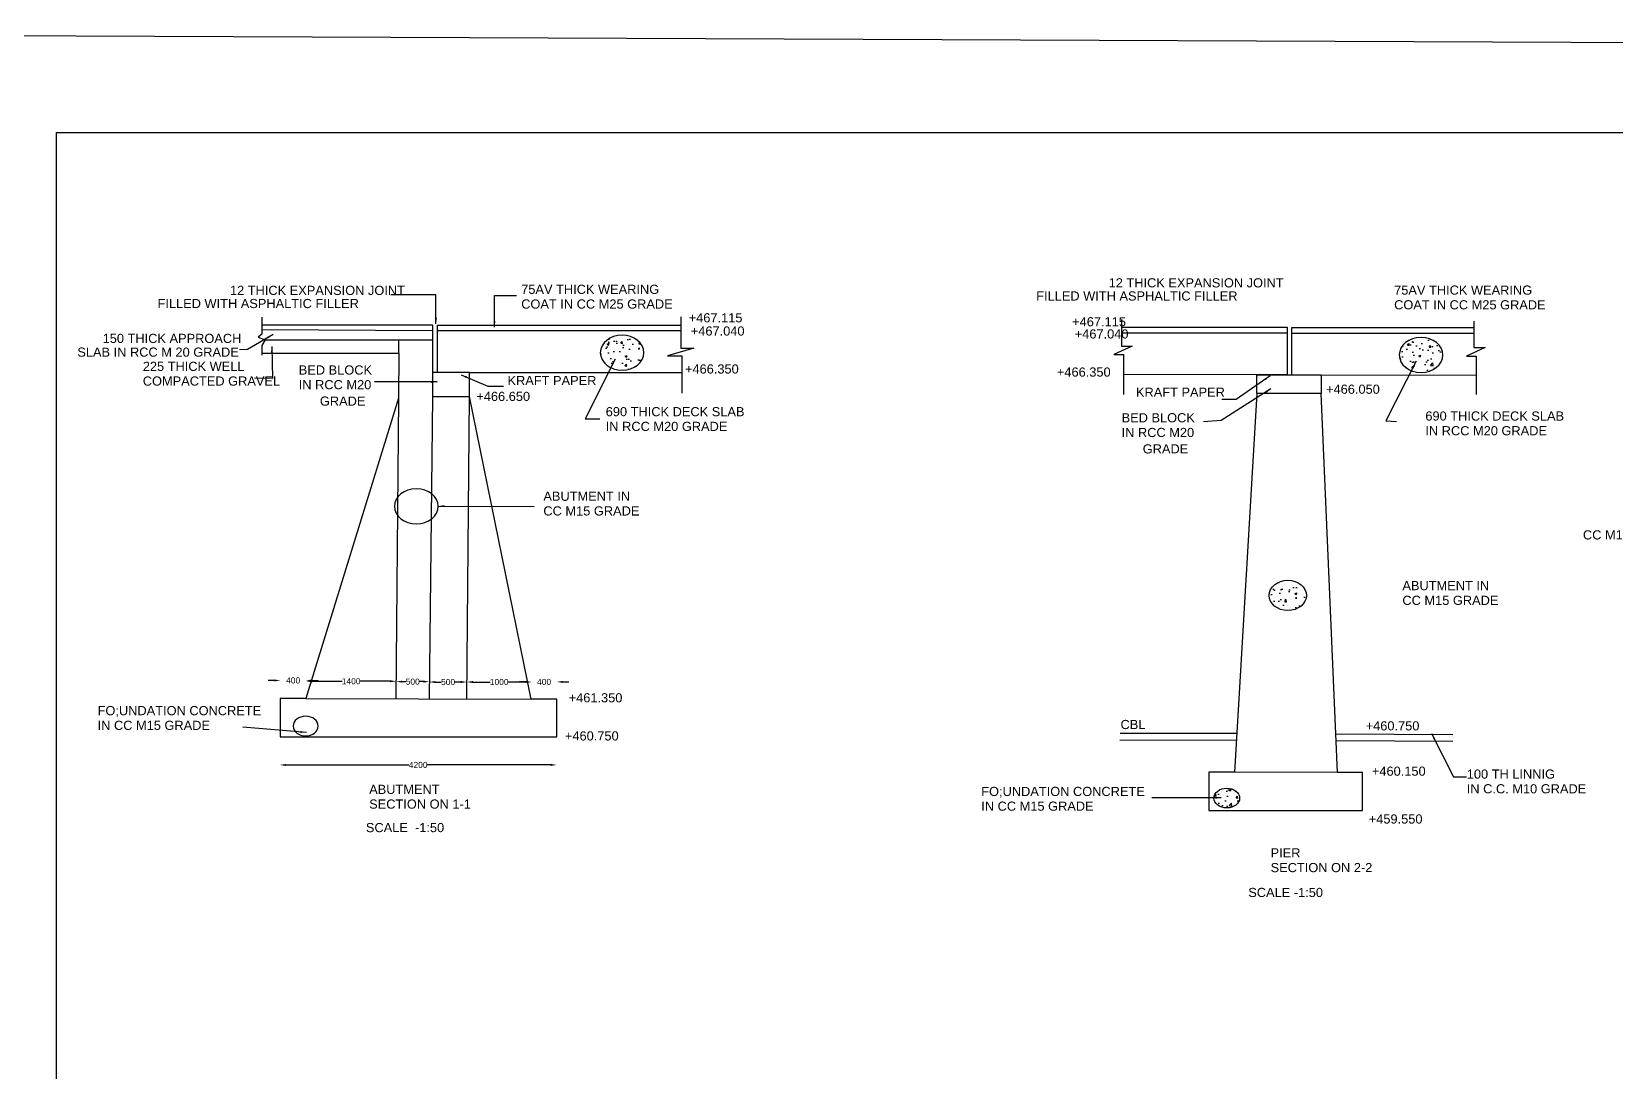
# Model space of a CAD drawing. Header units: metres. Extents: x 6 to 1509, y 1031 to 1740.
# Drawn here: x 300 to 826, y 1395 to 1740 of the extents above; entities that cross this region are included whole.
import ezdxf

# ---------------------------------------------------------------- set-up
doc = ezdxf.new("R2010")
doc.units = ezdxf.units.M
doc.header["$MEASUREMENT"] = 0
for name, color, linetype in [('DIMENSION', 7, 'Continuous'), ('DRAWING', 7, 'Continuous'), ('TEXT', 255, 'Continuous')]:
    doc.layers.add(name, color=color, linetype=linetype)
doc.styles.get("Standard").update_dxf_attribs({"font": 'ARIAL_1.TTF'})
doc.dimstyles.get("Standard").update_dxf_attribs({"dimtxt": 2, "dimasz": 2, "dimexe": 0.18, "dimexo": 0.0625, "dimgap": 0.09, "dimtad": 0, "dimdec": 0, "dimzin": 0, "dimdsep": 46, "dimtxsty": 'Standard', "dimcen": 0, "dimse1": 1, "dimse2": 1, "dimadec": 0, "dimazin": 0, "dimtfac": 1, "dimtdec": 0, "dimtofl": 0, "dimtmove": 0, "dimatfit": 3, "dimfxl": 0, "dimtolj": 1, "dimtzin": 0, "dimarcsym": 0})
picture_1 = doc.add_image_def('image1.jpg', size_in_pixel=(7220, 3381))
pattern_1 = [(50, (0, 0), (7.172602, -0.627521), [0.75, -8.25]), (355, (0, 0), (-1.387513, 7.52192), [0.6, -6.6]), (100.4514, (0.598, -0.052), (5.785094, 6.894395), [0.637402, -7.01142]), (46.1842, (0, 2), (10.67241, -1.65519), [1.125, -12.375]), (96.6356, (0.889, 1.862), (9.34663, 9.74118), [0.9561, -10.51713]), (351.1842, (0, 2), (9.34662, 9.741186), [0.9, -9.9]), (21, (1, 1.5), (5.96907, -4.026189), [0.75, -8.25]), (326, (1, 1.5), (2.433153, 7.2515), [0.6, -6.6]), (71.4514, (1.4974, 1.1645), (8.402226, 3.225305), [0.637402, -7.01142]), (37.5, (0, 0), (0.1215986, 3.3289385), [0, -6.52, 0, -6.7, 0, -6.625]), (7.5, (0, 0), (2.6306954, 3.944117), [0, -3.82, 0, -6.37, 0, -2.525]), (327.5, (-2.23, 0), (5.3382244, -0.2255487), [0, -2.5, 0, -7.8, 0, -10.35]), (317.5, (-3.23, 0), (5.831862, 1.00105), [0, -3.25, 0, -5.18, 0, -7.35])]

# ---------------------------------------------------------------- blocks, each defined once
blk = doc.blocks.new('*D4')
at = {"layer": 'Defpoints', "color": 0, "transparency": 16777216}
for p in [(382.31, 1496.49), (474.25, 1496.49), (474.25, 1496.43)]:
    blk.add_point(p, dxfattribs=at)
at = {"layer": 'DRAWING', "color": 0, "lineweight": -2, "transparency": 16777216}
for p, q in [((384.31, 1496.43), (425.16, 1496.43)), ((472.25, 1496.43), (431.39, 1496.43))]:
    blk.add_line(p, q, dxfattribs=at)
at = {"layer": 'DRAWING', "color": 0, "transparency": 16777216}
for points in [[(384.31, 1496.76), (384.31, 1496.1), (382.31, 1496.43)], [(472.25, 1496.76), (472.25, 1496.1), (474.25, 1496.43)]]:
    blk.add_solid(points, dxfattribs=at)
at = {"layer": 'DRAWING', "color": 0, "transparency": 16777216, "insert": (428.28, 1496.43), "char_height": 2, "attachment_point": 5}
blk.add_mtext('\\A1;4200', dxfattribs=at)
blk = doc.blocks.new('*D5')
at = {"layer": 'Defpoints', "color": 0, "transparency": 16777216}
for p in [(382.46, 1524.48), (391.07, 1524.51), (391.07, 1524.48)]:
    blk.add_point(p, dxfattribs=at)
at = {"layer": 'DRAWING', "color": 0, "lineweight": -2, "transparency": 16777216}
for p, q in [((380.46, 1524.51), (378.46, 1524.51)), ((393.07, 1524.51), (395.07, 1524.51))]:
    blk.add_line(p, q, dxfattribs=at)
at = {"layer": 'DRAWING', "color": 0, "transparency": 16777216}
for points in [[(380.46, 1524.85), (380.46, 1524.18), (382.46, 1524.51)], [(393.07, 1524.85), (393.07, 1524.18), (391.07, 1524.51)]]:
    blk.add_solid(points, dxfattribs=at)
at = {"layer": 'DRAWING', "color": 0, "transparency": 16777216, "insert": (386.77, 1524.51), "char_height": 2, "attachment_point": 5}
blk.add_mtext('\\A1;400', dxfattribs=at)
blk = doc.blocks.new('*D6')
at = {"layer": 'Defpoints', "color": 0, "transparency": 16777216}
for p in [(391.09, 1524.51), (420.95, 1524.24), (420.95, 1524.24)]:
    blk.add_point(p, dxfattribs=at)
at = {"layer": 'DRAWING', "color": 0, "lineweight": -2, "transparency": 16777216}
for p, q in [((393.09, 1524.24), (403.04, 1524.24)), ((418.95, 1524.24), (409, 1524.24))]:
    blk.add_line(p, q, dxfattribs=at)
at = {"layer": 'DRAWING', "color": 0, "transparency": 16777216}
for points in [[(393.09, 1524.58), (393.09, 1523.91), (391.09, 1524.24)], [(418.95, 1524.58), (418.95, 1523.91), (420.95, 1524.24)]]:
    blk.add_solid(points, dxfattribs=at)
at = {"layer": 'DRAWING', "color": 0, "transparency": 16777216, "insert": (406.02, 1524.24), "char_height": 2, "attachment_point": 5}
blk.add_mtext('\\A1;1400', dxfattribs=at)
blk = doc.blocks.new('*D7')
at = {"layer": 'Defpoints', "color": 0, "transparency": 16777216}
for p in [(420.95, 1524.24), (431.99, 1524.11), (431.99, 1524.11)]:
    blk.add_point(p, dxfattribs=at)
at = {"layer": 'DRAWING', "color": 0, "lineweight": -2, "transparency": 16777216}
for p, q in [((422.95, 1524.11), (424.17, 1524.11)), ((429.99, 1524.11), (428.76, 1524.11))]:
    blk.add_line(p, q, dxfattribs=at)
at = {"layer": 'DRAWING', "color": 0, "transparency": 16777216}
for points in [[(422.95, 1524.45), (422.95, 1523.78), (420.95, 1524.11)], [(429.99, 1524.45), (429.99, 1523.78), (431.99, 1524.11)]]:
    blk.add_solid(points, dxfattribs=at)
at = {"layer": 'DRAWING', "color": 0, "transparency": 16777216, "insert": (426.47, 1524.11), "char_height": 2, "attachment_point": 5}
blk.add_mtext('\\A1;500', dxfattribs=at)
blk = doc.blocks.new('*D8')
at = {"layer": 'Defpoints', "color": 0, "transparency": 16777216}
for p in [(431.99, 1524.11), (444.43, 1523.99), (444.43, 1523.99)]:
    blk.add_point(p, dxfattribs=at)
at = {"layer": 'DRAWING', "color": 0, "lineweight": -2, "transparency": 16777216}
for p, q in [((433.99, 1523.99), (435.91, 1523.99)), ((442.43, 1523.99), (440.5, 1523.99))]:
    blk.add_line(p, q, dxfattribs=at)
at = {"layer": 'DRAWING', "color": 0, "transparency": 16777216}
for points in [[(433.99, 1524.33), (433.99, 1523.66), (431.99, 1523.99)], [(442.43, 1524.33), (442.43, 1523.66), (444.43, 1523.99)]]:
    blk.add_solid(points, dxfattribs=at)
at = {"layer": 'DRAWING', "color": 0, "transparency": 16777216, "insert": (438.21, 1523.99), "char_height": 2, "attachment_point": 5}
blk.add_mtext('\\A1;500', dxfattribs=at)
blk = doc.blocks.new('*D9')
at = {"layer": 'Defpoints', "color": 0, "transparency": 16777216}
for p in [(444.43, 1523.99), (465.91, 1523.99), (465.91, 1523.99)]:
    blk.add_point(p, dxfattribs=at)
at = {"layer": 'DRAWING', "color": 0, "lineweight": -2, "transparency": 16777216}
for p, q in [((446.43, 1523.99), (452.19, 1523.99)), ((463.91, 1523.99), (458.15, 1523.99))]:
    blk.add_line(p, q, dxfattribs=at)
at = {"layer": 'DRAWING', "color": 0, "transparency": 16777216}
for points in [[(446.43, 1524.33), (446.43, 1523.66), (444.43, 1523.99)], [(463.91, 1524.33), (463.91, 1523.66), (465.91, 1523.99)]]:
    blk.add_solid(points, dxfattribs=at)
at = {"layer": 'DRAWING', "color": 0, "transparency": 16777216, "insert": (455.17, 1523.99), "char_height": 2, "attachment_point": 5}
blk.add_mtext('\\A1;1000', dxfattribs=at)
blk = doc.blocks.new('*D10')
at = {"layer": 'Defpoints', "color": 0, "transparency": 16777216}
for p in [(465.91, 1523.99), (474.28, 1524.02), (474.28, 1523.99)]:
    blk.add_point(p, dxfattribs=at)
at = {"layer": 'DRAWING', "color": 0, "lineweight": -2, "transparency": 16777216}
for p, q in [((463.91, 1524.02), (461.91, 1524.02)), ((476.28, 1524.02), (478.28, 1524.02))]:
    blk.add_line(p, q, dxfattribs=at)
at = {"layer": 'DRAWING', "color": 0, "transparency": 16777216}
for points in [[(463.91, 1524.36), (463.91, 1523.69), (465.91, 1524.02)], [(476.28, 1524.36), (476.28, 1523.69), (474.28, 1524.02)]]:
    blk.add_solid(points, dxfattribs=at)
at = {"layer": 'DRAWING', "color": 0, "transparency": 16777216, "insert": (470.09, 1524.02), "char_height": 2, "attachment_point": 5}
blk.add_mtext('\\A1;400', dxfattribs=at)

msp = doc.modelspace()

# ---------------------------------------------------------------- hatches: boundary and pattern name
at = {"layer": 'TEXT'}
h = msp.add_hatch(dxfattribs=at)
h.set_pattern_fill('AR-CONC', color=256, style=0)
h.set_pattern_definition(pattern_1)
edge = h.paths.add_edge_path()
edge.add_ellipse((495.99, 1633.39), major_axis=(-7.25, 0), ratio=0.803616, start_angle=0, end_angle=360, ccw=False)
h = msp.add_hatch(dxfattribs=at)
h.set_pattern_fill('AR-CONC', color=256, style=0)
h.set_pattern_definition(pattern_1)
edge = h.paths.add_edge_path()
edge.add_ellipse((761.26, 1632.69), major_axis=(-7.25, 0), ratio=0.803616, start_angle=0, end_angle=360, ccw=False)
h = msp.add_hatch(dxfattribs=at)
h.set_pattern_fill('AR-CONC', color=256, style=0)
h.set_pattern_definition(pattern_1)
edge = h.paths.add_edge_path()
edge.add_ellipse((717.02, 1552.76), major_axis=(6.19, 0), ratio=0.811548, start_angle=0, end_angle=360)
h = msp.add_hatch(dxfattribs=at)
h.set_pattern_fill('AR-CONC', color=256, style=0)
h.set_pattern_definition(pattern_1)
edge = h.paths.add_edge_path()
edge.add_ellipse((696.75, 1485.43), major_axis=(-4.26, 0), ratio=0.769663, start_angle=0, end_angle=360)

# ---------------------------------------------------------------- linework, layer by layer
at = {"layer": 'DRAWING'}
for points in [[(308.14, 1706.56), (1237.55, 1706.56), (1237.55, 1071.65), (308.14, 1071.65)], [(706.7, 1626.08), (728.05, 1626.03), (728.05, 1619.88), (706.7, 1619.88)]]:
    msp.add_lwpolyline(points, close=True, dxfattribs=at)
for points in [[(376.33, 1645.28), (376.33, 1639.57), (375.2, 1638.56), (377.45, 1637.72), (376.41, 1635.83), (376.41, 1632.56)], [(376.33, 1642.7), (433.08, 1642.7), (433.08, 1626.84), (433.08, 1618.83), (445.35, 1618.83), (445.35, 1626.89), (433.08, 1626.84)], [(433.08, 1640.69), (376.33, 1640.99)], [(434.67, 1626.85), (434.67, 1642.62), (515.47, 1642.62)], [(515.47, 1640.69), (434.67, 1640.69)], [(515.47, 1645.33), (515.47, 1634.92), (519.76, 1634.92), (511.02, 1632.36), (515.86, 1632.36), (515.86, 1619.94)], [(661.81, 1644.5), (661.81, 1635.58), (665.36, 1635.58), (659.23, 1632.78), (662.46, 1632.78), (662.46, 1619.55)], [(661.81, 1641.88), (716.76, 1641.88), (716.76, 1626.06), (662.46, 1626.16)], [(718.31, 1626.05), (718.31, 1641.79), (778.79, 1641.79)], [(778.79, 1643.95), (778.79, 1635.17), (782.59, 1635.17), (776.35, 1632.32), (779.56, 1632.32), (779.56, 1619.53)], [(376.41, 1633.24), (421.89, 1633.21), (421.89, 1637.72)], [(377.45, 1637.72), (433.08, 1637.72)], [(661.81, 1640.04), (716.76, 1640.04)], [(778.79, 1639.77), (718.31, 1639.77)], [(421.89, 1633.21), (421.79, 1618.29), (390.99, 1518.48), (382.47, 1518.48), (382.47, 1505.72), (474.26, 1505.72), (474.26, 1518.33), (465.77, 1518.33), (445.35, 1618.83)], [(445.35, 1626.89), (515.86, 1626.89)], [(716.76, 1626.06), (779.56, 1625.92)], [(706.7, 1619.88), (699.28, 1494), (690.74, 1494), (690.74, 1481.29), (741.84, 1481.29), (741.84, 1493.87), (733.49, 1493.87), (699.28, 1494)], [(733.49, 1493.87), (728.05, 1619.88)], [(421.79, 1618.29), (420.9, 1518.49)], [(433.08, 1618.83), (431.92, 1518.39)], [(444.38, 1518.37), (445.35, 1618.83)], [(390.99, 1518.48), (465.77, 1518.33)], [(661.24, 1504.67), (699.92, 1504.77)], [(661.37, 1506.94), (700.05, 1507.04)], [(732.93, 1506.75), (771.76, 1506.5)], [(733.03, 1504.54), (771.85, 1504.29)]]:
    msp.add_lwpolyline(points, dxfattribs=at)
at = {"layer": 'DRAWING', "extrusion": (0, 0, -1)}
for centre, major_axis, ratio in [((495.99, 1633.39), (-7.25, 0), 0.803616), ((761.26, 1632.69), (-7.25, 0), 0.803616), ((427.66, 1582.38), (-7.25, 0), 0.803616), ((390.92, 1509.34), (4.16, 0), 0.782713)]:
    msp.add_ellipse(centre, major_axis=major_axis, ratio=ratio, dxfattribs=at)
at = {"layer": 'DRAWING'}
msp.add_ellipse((717.02, 1552.76), major_axis=(6.19, 0), ratio=0.811548, dxfattribs=at)
msp.add_ellipse((696.75, 1485.43), major_axis=(-4.26, 0), ratio=0.769663, start_param=-3.141592653589793, end_param=3.141592653589793, dxfattribs=at)

# ---------------------------------------------------------------- texts
at = {"layer": 'TEXT'}
for s, height, p in [('12 THICK EXPANSION JOINT', 3.0429, (657.53, 1655.11)), ('FILLED WITH ASPHALTIC FILLER', 3.0429, (341.74, 1648.24)), ('12 THICK EXPANSION JOINT', 3.0429, (365.78, 1652.61)), ('COAT IN CC M25 GRADE', 3.0429, (462.48, 1648.07)), ('75AV THICK WEARING ', 3.0429, (462.48, 1652.96)), ('FILLED WITH ASPHALTIC FILLER', 3.0429, (633.49, 1650.75)), ('75AV THICK WEARING ', 3.0429, (752.32, 1652.7)), ('+467.115', 3.043, (518.09, 1643.49)), ('COAT IN CC M25 GRADE', 3.0429, (752.32, 1647.81)), ('+467.040', 3.043, (518.79, 1639.11)), ('+467.115', 3.043, (645.42, 1642.18)), ('+467.040', 3.043, (646.27, 1638.13)), ('150 THICK APPROACH', 3.0429, (323.51, 1636.65)), ('SLAB IN RCC M 20 GRADE', 3.0429, (315.1, 1632.09)), ('225 THICK WELL', 3.0429, (336.84, 1627.36)), ('COMPACTED GRAVEL', 3.0429, (336.84, 1622.48)), ('BED BLOCK', 3.043, (388.62, 1626.15)), ('KRAFT PAPER', 3.0429, (457.93, 1622.64)), ('+466.350', 3.043, (516.86, 1626.49)), ('+466.350', 3.043, (640.35, 1625.47)), ('IN RCC M20', 3.043, (388.62, 1621.26)), ('+466.650', 3.043, (447.58, 1617.38)), ('KRAFT PAPER', 3.0429, (666.6, 1618.77)), ('+466.050', 3.043, (729.72, 1619.77)), ('GRADE', 3.043, (395.64, 1615.81)), ('690 THICK DECK SLAB ', 3.0429, (490.55, 1612.3)), ('IN RCC M20 GRADE', 3.0429, (490.55, 1607.41)), ('BED BLOCK', 3.043, (661.83, 1610.28)), ('690 THICK DECK SLAB ', 3.0429, (762.69, 1610.86)), ('IN RCC M20 GRADE', 3.0429, (762.69, 1605.97)), ('IN RCC M20', 3.043, (661.83, 1605.39)), ('GRADE', 3.043, (668.85, 1599.94)), ('ABUTMENT IN ', 3.0429, (469.84, 1584.21)), ('CC M15 GRADE', 3.0429, (469.84, 1579.32)), ('CC M15 GRADE', 3.0429, (815.01, 1571.36)), ('ABUTMENT IN ', 3.0429, (755.06, 1554.5)), ('CC M15 GRADE', 3.0429, (755.06, 1549.61)), ('+461.350', 3.043, (478.24, 1517.23)), ('FO;UNDATION CONCRETE', 3.0429, (321.84, 1512.96)), ('IN CC M15 GRADE', 3.0429, (321.84, 1508.07)), ('CBL', 3.043, (661.47, 1508.35)), ('+460.750', 3.043, (742.87, 1507.91)), ('+460.750', 3.043, (477, 1504.56)), ('+460.150', 3.043, (744.94, 1492.85)), ('100 TH LINNIG ', 3.0429, (776.44, 1491.88)), ('ABUTMENT ', 3.043, (412, 1486.79)), ('FO;UNDATION CONCRETE', 3.0429, (615.23, 1486.11)), ('IN C.C. M10 GRADE', 3.0429, (776.44, 1486.99)), ('SECTION ON 1-1 ', 3.0429, (412, 1481.91)), ('IN CC M15 GRADE', 3.0429, (615.23, 1481.22)), ('+459.550', 3.043, (743.9, 1476.95)), ('SCALE  -1:50', 3.0429, (410.92, 1474.1)), ('PIER', 3.043, (711.31, 1465.7)), ('SECTION ON 2-2', 3.0429, (711.31, 1460.81)), ('SCALE -1:50', 3.0429, (703.89, 1452.54))]:
    msp.add_text(s, height=height, dxfattribs=at).set_placement(p)

# ---------------------------------------------------------------- dimensions: what is measured, and where the dimension line sits
at = {"layer": 'DRAWING'}
for base, p1, p2, text, picture, middle in [((391.07, 1524.51), (382.46, 1524.48), (391.07, 1524.48), '400', '*D5', (386.77, 1524.51)), ((420.95, 1524.24), (391.09, 1524.51), (420.95, 1524.24), '1400', '*D6', (406.02, 1524.24)), ((431.99, 1524.11), (420.95, 1524.24), (431.99, 1524.11), '500', '*D7', (426.47, 1524.11)), ((444.43, 1523.99), (431.99, 1524.11), (444.43, 1523.99), '500', '*D8', (438.21, 1523.99)), ((465.91, 1523.99), (444.43, 1523.99), (465.91, 1523.99), '1000', '*D9', (455.17, 1523.99)), ((474.28, 1524.02), (465.91, 1523.99), (474.28, 1523.99), '400', '*D10', (470.09, 1524.02))]:
    dim = msp.add_linear_dim(base=base, p1=p1, p2=p2, text=text, dimstyle='Standard', dxfattribs=at)
    dim.commit()
    dim.dimension.update_dxf_attribs({"geometry": picture, "text_midpoint": middle})
dim = msp.add_linear_dim(base=(474.25, 1496.43), p1=(382.31, 1496.49), p2=(474.25, 1496.49), text='4200', dimstyle='Standard', override={"dimtxt": 2}, dxfattribs=at)
dim.commit()
dim.dimension.update_dxf_attribs({"geometry": '*D4', "text_midpoint": (428.28, 1496.43)})

# ---------------------------------------------------------------- pictures from other files: only their frames are drawn
at = {"layer": 'DIMENSION'}
image = msp.add_image(picture_1, insert=(6.38, 1037.68), size_in_units=(1500, 702.42), rotation=-0.25124, dxfattribs=dict(at, fade=35))
image.dxf.flags = 7

# ---------------------------------------------------------------- leaders
at = {"layer": 'DRAWING'}
for points in [[(434.19, 1643.01), (434.19, 1652.62), (419.21, 1652.62)], [(453.61, 1641.92), (453.61, 1652.47), (460.87, 1652.47)], [(380.11, 1639.49), (371.55, 1634.47), (368.95, 1634.36)], [(379.67, 1635.51), (379.89, 1624.81), (373.98, 1624.92)], [(493.64, 1631.29), (483.74, 1611.4), (488.54, 1611.4)], [(759.69, 1630.55), (749.54, 1610.75), (753.06, 1610.59)], [(442.53, 1626.03), (451.37, 1622.29), (456.58, 1622.29)], [(711.12, 1625.73), (699.89, 1617.84), (695.09, 1617.91)], [(434.56, 1623.7), (413.76, 1623.7)], [(711.41, 1621.38), (694.87, 1610.9), (688.97, 1610.46)], [(435.05, 1582.44), (466.77, 1582.32)], [(391.18, 1507.23), (370.11, 1509.03)], [(764.76, 1506.88), (772.06, 1492.49), (776.33, 1492.49)], [(694.9, 1485.52), (671.87, 1485.52)]]:
    msp.add_leader(points, dimstyle='Standard', override={"dimgap": 0.09, "dimtad": 0}, dxfattribs=at)

doc.saveas('drawing.dxf')
